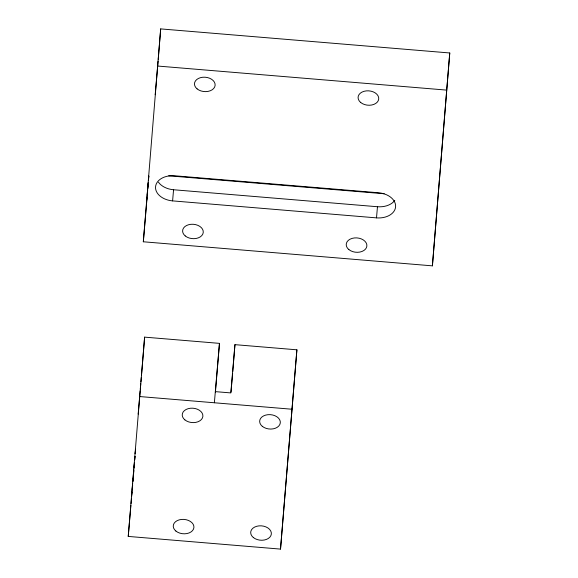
<?xml version="1.0" encoding="UTF-8"?>
<svg xmlns="http://www.w3.org/2000/svg" width="578" height="578" viewBox="0 0 578 578"><rect width="100%" height="100%" fill="white"/><g stroke="black" fill="none" stroke-linecap="round" stroke-linejoin="round"><path stroke-width="0.87" d="M143.322 241.777L160.684 28.9L449.763 52.974L432.402 265.851L143.322 241.777L145.367 217.913M146.653 202.856L147.087 197.474M147.303 194.786L147.665 190.306M147.809 188.507L148.243 183.132M148.459 180.437L148.821 175.958L148.43 180.437M158.228 59.39L160.684 28.9M215.327 391.631L230.81 392.917L234.95 344.654L296.897 349.813L280.518 549.1L128.237 536.42L144.616 337.133L219.467 343.368L215.384 392.614M133.475 475.224L133.836 470.738M134.053 468.05L134.414 463.563M134.703 459.98L134.992 456.389M135.209 453.701L135.57 449.214L135.18 453.687M142.441 364.032L141.451 375.657M142.585 362.24L144.616 337.133M232.782 371.56L234.95 344.654M280.518 549.1L296.897 349.813M432.402 265.851L449.763 52.974M155.186 94.72L158.069 61.181M146.74 200.154L148.271 182.229M145.519 216.143L146.509 204.648M138.156 414.086L140.151 390.851M140.302 389.066L140.765 383.698M140.916 381.914L141.299 377.448M131.502 496.581L132.651 483.179M132.81 481.387L133.807 469.77M133.959 467.985L134.414 462.624M134.645 459.944L134.956 456.367M128.237 536.42L130.895 505.389M131.047 503.611L131.502 498.294M131.654 496.516L132.037 492.088M132.261 489.429L132.644 484.993M132.947 481.445L133.251 477.905M172.605 200.884A18.128 12.593 4.9 0 1 155.554 186.824A18.128 12.593 4.9 0 1 174.628 175.777L378.539 192.763A18.128 12.593 4.9 0 1 395.59 206.823A18.128 12.593 4.9 0 1 376.509 217.87L172.605 200.884L173.559 189.75A18.128 12.593 4.9 0 1 158.423 182.164M214.373 402.765L219.467 343.368M231.027 392.122L231.489 386.754M231.641 384.97L232.638 373.352M376.509 217.87L377.463 206.729A18.128 12.593 4.9 0 0 394.781 200.371M157.498 66.029L446.584 90.103M168.718 175.806L384.182 193.753M173.559 189.75L377.463 206.729M139.522 396.537L291.803 409.217M262.289 426.311A10.361 7.196 4.9 0 0 279.817 424.534A10.361 7.196 4.9 0 0 267.881 414.693A10.361 7.196 4.9 0 0 262.289 426.311M175.885 531.052A10.361 7.196 4.9 0 0 193.42 529.275A10.361 7.196 4.9 0 0 181.485 519.434A10.361 7.196 4.9 0 0 175.885 531.052M253.316 537.497A10.361 7.196 4.9 0 0 270.851 535.719A10.361 7.196 4.9 0 0 258.915 525.879A10.361 7.196 4.9 0 0 253.316 537.497M184.859 419.859A10.361 7.196 4.9 0 0 202.387 418.082A10.361 7.196 4.9 0 0 190.451 408.241A10.361 7.196 4.9 0 0 184.859 419.859M185.235 235.932A10.361 7.196 4.9 0 0 202.762 234.155A10.361 7.196 4.9 0 0 190.827 224.315A10.361 7.196 4.9 0 0 185.235 235.932M348.845 249.559A10.361 7.196 4.9 0 0 366.373 247.781A10.361 7.196 4.9 0 0 354.437 237.941A10.361 7.196 4.9 0 0 348.845 249.559M197.098 88.875A10.361 7.196 4.9 0 0 214.626 87.097A10.361 7.196 4.9 0 0 202.69 77.257A10.361 7.196 4.9 0 0 197.098 88.875M360.708 102.501A10.361 7.196 4.9 0 0 378.236 100.724A10.361 7.196 4.9 0 0 366.3 90.883A10.361 7.196 4.9 0 0 360.708 102.501"/></g></svg>
